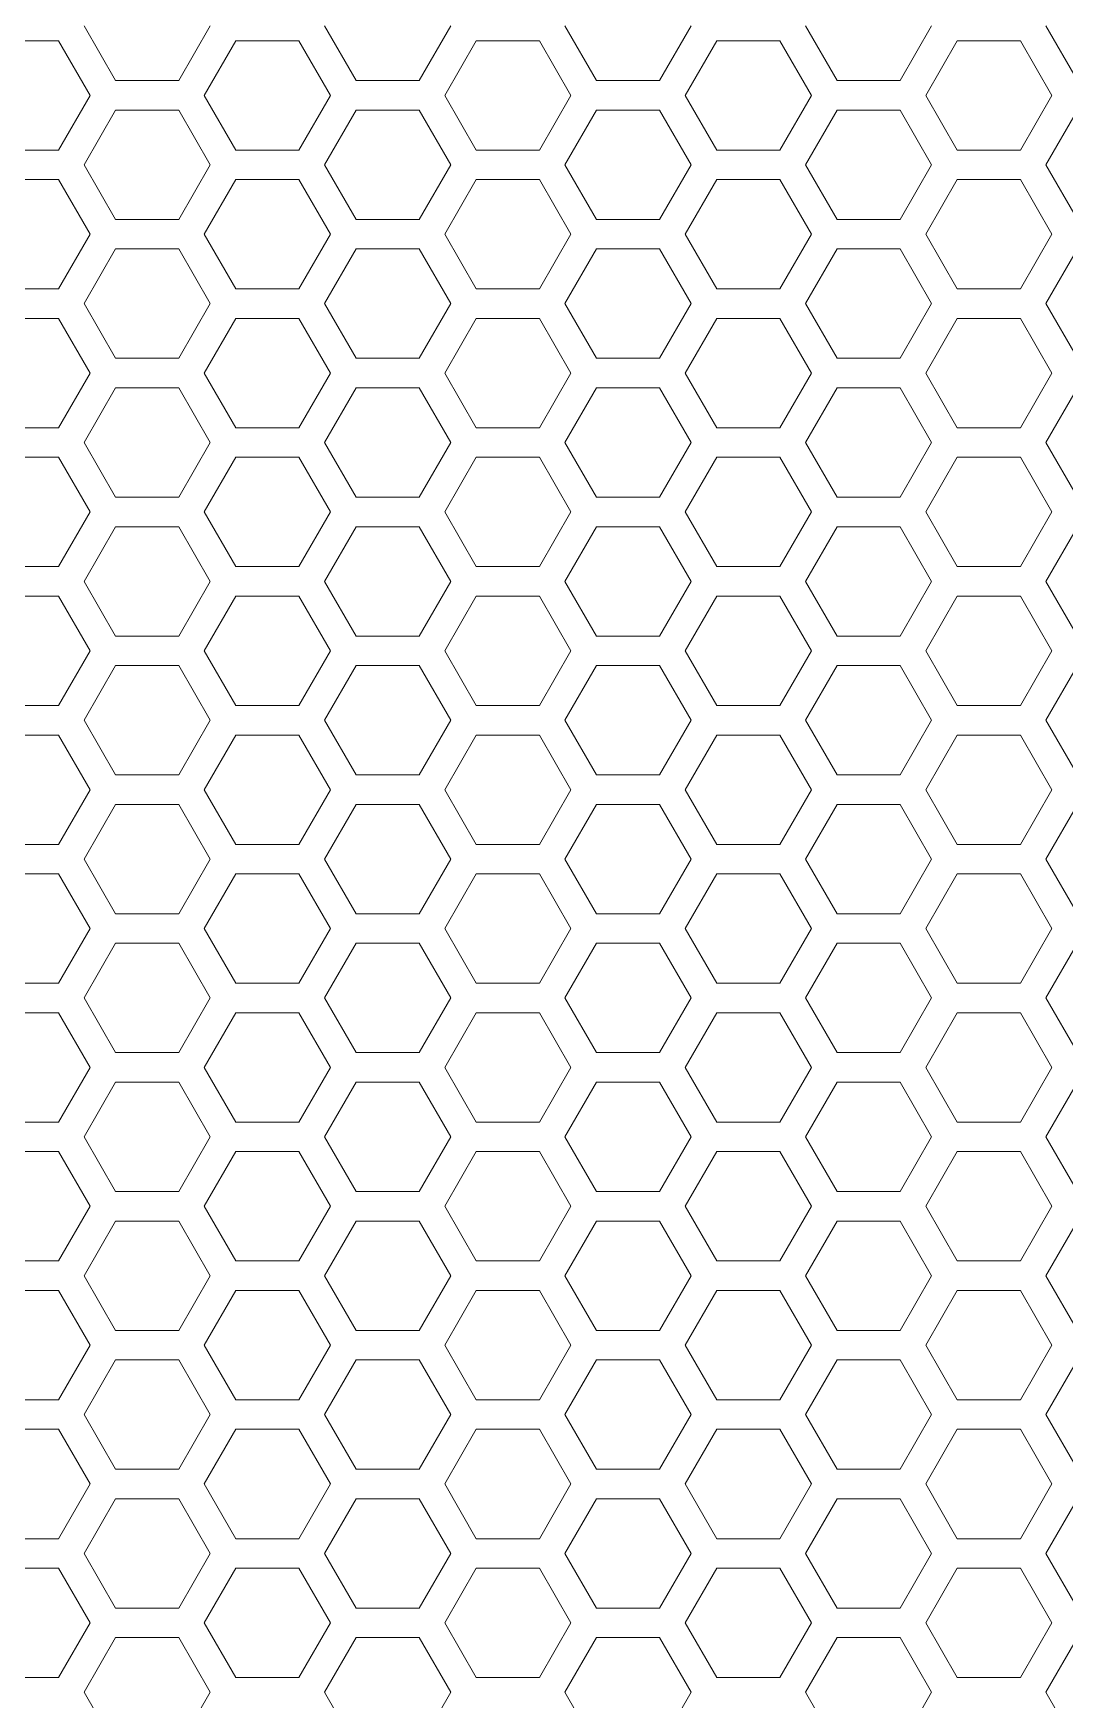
# Model space of a CAD drawing. Header units: millimetres. Extents: x 0 to 140, y -17 to 195.
# Drawn here: x 47.12 to 51.57, y 144.45 to 151.64 of the extents above; entities that cross this region are included whole.
import ezdxf

# ---------------------------------------------------------------- set-up
doc = ezdxf.new("R2010")
doc.units = ezdxf.units.MM
doc.layers.add('4203-42785_1_0', color=7, linetype='Continuous')

# ---------------------------------------------------------------- blocks, each defined once
blk = doc.blocks.new('a')
at = {"layer": '4203-42785_1_0', "color": 0, "linetype": 'ByBlock', "lineweight": 9}
for p, q in [((1510.4792, 462.9733), (1510.5859, 462.7884)), ((1510.7994, 462.7884), (1510.9061, 462.9733)), ((1511.2925, 462.9733), (1511.3992, 462.7884)), ((1511.6126, 462.7884), (1511.7193, 462.9733)), ((1512.1057, 462.9733), (1512.2124, 462.7884)), ((1512.4259, 462.7884), (1512.5326, 462.9733)), ((1512.919, 462.9733), (1513.0257, 462.7884)), ((1513.2391, 462.7884), (1513.3458, 462.9733)), ((1513.7322, 462.9733), (1513.8389, 462.7884)), ((1510.3927, 462.9234), (1510.1793, 462.9234)), ((1510.4994, 462.7385), (1510.3927, 462.9234)), ((1510.9926, 462.9234), (1510.8858, 462.7385)), ((1511.206, 462.9234), (1510.9926, 462.9234)), ((1511.3127, 462.7385), (1511.206, 462.9234)), ((1511.8058, 462.9234), (1511.6991, 462.7385)), ((1512.0192, 462.9234), (1511.8058, 462.9234)), ((1512.1259, 462.7385), (1512.0192, 462.9234)), ((1512.6191, 462.9234), (1512.5124, 462.7385)), ((1512.8325, 462.9234), (1512.6191, 462.9234)), ((1512.9393, 462.7385), (1512.8325, 462.9234)), ((1513.4323, 462.9234), (1513.3256, 462.7385)), ((1513.6457, 462.9234), (1513.4323, 462.9234)), ((1513.7524, 462.7385), (1513.6457, 462.9234)), ((1510.5859, 462.7884), (1510.7994, 462.7884)), ((1511.3992, 462.7884), (1511.6126, 462.7884)), ((1512.2124, 462.7884), (1512.4259, 462.7884)), ((1513.0257, 462.7884), (1513.2391, 462.7884)), ((1510.3927, 462.5537), (1510.4994, 462.7385)), ((1510.8858, 462.7385), (1510.9926, 462.5537)), ((1511.206, 462.5537), (1511.3127, 462.7385)), ((1511.6991, 462.7385), (1511.8058, 462.5537)), ((1512.0192, 462.5537), (1512.1259, 462.7385)), ((1512.5124, 462.7385), (1512.6191, 462.5537)), ((1512.8325, 462.5537), (1512.9393, 462.7385)), ((1513.3256, 462.7385), (1513.4323, 462.5537)), ((1513.6457, 462.5537), (1513.7524, 462.7385)), ((1510.5859, 462.6886), (1510.4792, 462.5038)), ((1510.7994, 462.6886), (1510.5859, 462.6886)), ((1510.9061, 462.5038), (1510.7994, 462.6886)), ((1511.3992, 462.6886), (1511.2925, 462.5038)), ((1511.6126, 462.6886), (1511.3992, 462.6886)), ((1511.7193, 462.5038), (1511.6126, 462.6886)), ((1512.2124, 462.6886), (1512.1057, 462.5038)), ((1512.4259, 462.6886), (1512.2124, 462.6886)), ((1512.5326, 462.5038), (1512.4259, 462.6886)), ((1513.0257, 462.6886), (1512.919, 462.5038)), ((1513.2391, 462.6886), (1513.0257, 462.6886)), ((1513.3458, 462.5038), (1513.2391, 462.6886)), ((1513.8389, 462.6886), (1513.7322, 462.5038)), ((1510.1793, 462.5537), (1510.3927, 462.5537)), ((1510.9926, 462.5537), (1511.206, 462.5537)), ((1511.8058, 462.5537), (1512.0192, 462.5537)), ((1512.6191, 462.5537), (1512.8325, 462.5537)), ((1513.4323, 462.5537), (1513.6457, 462.5537)), ((1510.4792, 462.5038), (1510.5859, 462.3189)), ((1510.7994, 462.3189), (1510.9061, 462.5038)), ((1511.2925, 462.5038), (1511.3992, 462.3189)), ((1511.6126, 462.3189), (1511.7193, 462.5038)), ((1512.1057, 462.5038), (1512.2124, 462.3189)), ((1512.4259, 462.3189), (1512.5326, 462.5038)), ((1512.919, 462.5038), (1513.0257, 462.3189)), ((1513.2391, 462.3189), (1513.3458, 462.5038)), ((1513.7322, 462.5038), (1513.8389, 462.3189)), ((1510.3927, 462.4539), (1510.1793, 462.4539)), ((1510.4994, 462.269), (1510.3927, 462.4539)), ((1510.9926, 462.4539), (1510.8858, 462.269)), ((1511.206, 462.4539), (1510.9926, 462.4539)), ((1511.3127, 462.269), (1511.206, 462.4539)), ((1511.8058, 462.4539), (1511.6991, 462.269)), ((1512.0192, 462.4539), (1511.8058, 462.4539)), ((1512.1259, 462.269), (1512.0192, 462.4539)), ((1512.6191, 462.4539), (1512.5124, 462.269)), ((1512.8325, 462.4539), (1512.6191, 462.4539)), ((1512.9393, 462.269), (1512.8325, 462.4539)), ((1513.4323, 462.4539), (1513.3256, 462.269)), ((1513.6457, 462.4539), (1513.4323, 462.4539)), ((1513.7524, 462.269), (1513.6457, 462.4539)), ((1510.5859, 462.3189), (1510.7994, 462.3189)), ((1511.3992, 462.3189), (1511.6126, 462.3189)), ((1512.2124, 462.3189), (1512.4259, 462.3189)), ((1513.0257, 462.3189), (1513.2391, 462.3189)), ((1510.3927, 462.0841), (1510.4994, 462.269)), ((1510.8858, 462.269), (1510.9926, 462.0841)), ((1511.206, 462.0841), (1511.3127, 462.269)), ((1511.6991, 462.269), (1511.8058, 462.0841)), ((1512.0192, 462.0841), (1512.1259, 462.269)), ((1512.5124, 462.269), (1512.6191, 462.0841)), ((1512.8325, 462.0841), (1512.9393, 462.269)), ((1513.3256, 462.269), (1513.4323, 462.0841)), ((1513.6457, 462.0841), (1513.7524, 462.269)), ((1510.5859, 462.2191), (1510.4792, 462.0342)), ((1510.7994, 462.2191), (1510.5859, 462.2191)), ((1510.9061, 462.0342), (1510.7994, 462.2191)), ((1511.3992, 462.2191), (1511.2925, 462.0342)), ((1511.6126, 462.2191), (1511.3992, 462.2191)), ((1511.7193, 462.0342), (1511.6126, 462.2191)), ((1512.2124, 462.2191), (1512.1057, 462.0342)), ((1512.4259, 462.2191), (1512.2124, 462.2191)), ((1512.5326, 462.0342), (1512.4259, 462.2191)), ((1513.0257, 462.2191), (1512.919, 462.0342)), ((1513.2391, 462.2191), (1513.0257, 462.2191)), ((1513.3458, 462.0342), (1513.2391, 462.2191)), ((1513.8389, 462.2191), (1513.7322, 462.0342)), ((1510.1793, 462.0841), (1510.3927, 462.0841)), ((1510.4792, 462.0342), (1510.5859, 461.8494)), ((1510.7994, 461.8494), (1510.9061, 462.0342)), ((1510.9926, 462.0841), (1511.206, 462.0841)), ((1511.2925, 462.0342), (1511.3992, 461.8494)), ((1511.6126, 461.8494), (1511.7193, 462.0342)), ((1511.8058, 462.0841), (1512.0192, 462.0841)), ((1512.1057, 462.0342), (1512.2124, 461.8494)), ((1512.4259, 461.8494), (1512.5326, 462.0342)), ((1512.6191, 462.0841), (1512.8325, 462.0841)), ((1512.919, 462.0342), (1513.0257, 461.8494)), ((1513.2391, 461.8494), (1513.3458, 462.0342)), ((1513.4323, 462.0841), (1513.6457, 462.0841)), ((1513.7322, 462.0342), (1513.8389, 461.8494)), ((1510.3927, 461.9843), (1510.1793, 461.9843)), ((1510.4994, 461.7994), (1510.3927, 461.9843)), ((1510.9926, 461.9843), (1510.8858, 461.7994)), ((1511.206, 461.9843), (1510.9926, 461.9843)), ((1511.3127, 461.7994), (1511.206, 461.9843)), ((1511.8058, 461.9843), (1511.6991, 461.7994)), ((1512.0192, 461.9843), (1511.8058, 461.9843)), ((1512.1259, 461.7994), (1512.0192, 461.9843)), ((1512.6191, 461.9843), (1512.5124, 461.7994)), ((1512.8325, 461.9843), (1512.6191, 461.9843)), ((1512.9393, 461.7994), (1512.8325, 461.9843)), ((1513.4323, 461.9843), (1513.3256, 461.7994)), ((1513.6457, 461.9843), (1513.4323, 461.9843)), ((1513.7524, 461.7994), (1513.6457, 461.9843)), ((1510.5859, 461.8494), (1510.7994, 461.8494)), ((1511.3992, 461.8494), (1511.6126, 461.8494)), ((1512.2124, 461.8494), (1512.4259, 461.8494)), ((1513.0257, 461.8494), (1513.2391, 461.8494)), ((1510.3927, 461.6146), (1510.4994, 461.7994)), ((1510.8858, 461.7994), (1510.9926, 461.6146)), ((1511.206, 461.6146), (1511.3127, 461.7994)), ((1511.6991, 461.7994), (1511.8058, 461.6146)), ((1512.0192, 461.6146), (1512.1259, 461.7994)), ((1512.5124, 461.7994), (1512.6191, 461.6146)), ((1512.8325, 461.6146), (1512.9393, 461.7994)), ((1513.3256, 461.7994), (1513.4323, 461.6146)), ((1513.6457, 461.6146), (1513.7524, 461.7994)), ((1510.5859, 461.7495), (1510.4792, 461.5647)), ((1510.7994, 461.7495), (1510.5859, 461.7495)), ((1510.9061, 461.5647), (1510.7994, 461.7495)), ((1511.3992, 461.7495), (1511.2925, 461.5647)), ((1511.6126, 461.7495), (1511.3992, 461.7495)), ((1511.7193, 461.5647), (1511.6126, 461.7495)), ((1512.2124, 461.7495), (1512.1057, 461.5647)), ((1512.4259, 461.7495), (1512.2124, 461.7495)), ((1512.5326, 461.5647), (1512.4259, 461.7495)), ((1513.0257, 461.7495), (1512.919, 461.5647)), ((1513.2391, 461.7495), (1513.0257, 461.7495)), ((1513.3458, 461.5647), (1513.2391, 461.7495)), ((1513.8389, 461.7495), (1513.7322, 461.5647)), ((1510.1793, 461.6146), (1510.3927, 461.6146)), ((1510.9926, 461.6146), (1511.206, 461.6146)), ((1511.8058, 461.6146), (1512.0192, 461.6146)), ((1512.6191, 461.6146), (1512.8325, 461.6146)), ((1513.4323, 461.6146), (1513.6457, 461.6146)), ((1510.4792, 461.5647), (1510.5859, 461.3798)), ((1510.7994, 461.3798), (1510.9061, 461.5647)), ((1511.2925, 461.5647), (1511.3992, 461.3798)), ((1511.6126, 461.3798), (1511.7193, 461.5647)), ((1512.1057, 461.5647), (1512.2124, 461.3798)), ((1512.4259, 461.3798), (1512.5326, 461.5647)), ((1512.919, 461.5647), (1513.0257, 461.3798)), ((1513.2391, 461.3798), (1513.3458, 461.5647)), ((1513.7322, 461.5647), (1513.8389, 461.3798)), ((1510.3927, 461.5148), (1510.1793, 461.5148)), ((1510.4994, 461.3299), (1510.3927, 461.5148)), ((1510.9926, 461.5148), (1510.8858, 461.3299)), ((1511.206, 461.5148), (1510.9926, 461.5148)), ((1511.3127, 461.3299), (1511.206, 461.5148)), ((1511.8058, 461.5148), (1511.6991, 461.3299)), ((1512.0192, 461.5148), (1511.8058, 461.5148)), ((1512.1259, 461.3299), (1512.0192, 461.5148)), ((1512.6191, 461.5148), (1512.5124, 461.3299)), ((1512.8325, 461.5148), (1512.6191, 461.5148)), ((1512.9393, 461.3299), (1512.8325, 461.5148)), ((1513.4323, 461.5148), (1513.3256, 461.3299)), ((1513.6457, 461.5148), (1513.4323, 461.5148)), ((1513.7524, 461.3299), (1513.6457, 461.5148)), ((1510.5859, 461.3798), (1510.7994, 461.3798)), ((1511.3992, 461.3798), (1511.6126, 461.3798)), ((1512.2124, 461.3798), (1512.4259, 461.3798)), ((1513.0257, 461.3798), (1513.2391, 461.3798)), ((1510.3927, 461.145), (1510.4994, 461.3299)), ((1510.8858, 461.3299), (1510.9926, 461.145)), ((1511.206, 461.145), (1511.3127, 461.3299)), ((1511.6991, 461.3299), (1511.8058, 461.145)), ((1512.0192, 461.145), (1512.1259, 461.3299)), ((1512.5124, 461.3299), (1512.6191, 461.145)), ((1512.8325, 461.145), (1512.9393, 461.3299)), ((1513.3256, 461.3299), (1513.4323, 461.145)), ((1513.6457, 461.145), (1513.7524, 461.3299)), ((1510.5859, 461.28), (1510.4792, 461.0951)), ((1510.7994, 461.28), (1510.5859, 461.28)), ((1510.9061, 461.0951), (1510.7994, 461.28)), ((1511.3992, 461.28), (1511.2925, 461.0951)), ((1511.6126, 461.28), (1511.3992, 461.28)), ((1511.7193, 461.0951), (1511.6126, 461.28)), ((1512.2124, 461.28), (1512.1057, 461.0951)), ((1512.4259, 461.28), (1512.2124, 461.28)), ((1512.5326, 461.0951), (1512.4259, 461.28)), ((1513.0257, 461.28), (1512.919, 461.0951)), ((1513.2391, 461.28), (1513.0257, 461.28)), ((1513.3458, 461.0951), (1513.2391, 461.28)), ((1513.8389, 461.28), (1513.7322, 461.0951)), ((1510.1793, 461.145), (1510.3927, 461.145)), ((1510.9926, 461.145), (1511.206, 461.145)), ((1511.8058, 461.145), (1512.0192, 461.145)), ((1512.6191, 461.145), (1512.8325, 461.145)), ((1513.4323, 461.145), (1513.6457, 461.145)), ((1510.4792, 461.0951), (1510.5859, 460.9103)), ((1510.7994, 460.9103), (1510.9061, 461.0951)), ((1511.2925, 461.0951), (1511.3992, 460.9103)), ((1511.6126, 460.9103), (1511.7193, 461.0951)), ((1512.1057, 461.0951), (1512.2124, 460.9103)), ((1512.4259, 460.9103), (1512.5326, 461.0951)), ((1512.919, 461.0951), (1513.0257, 460.9103)), ((1513.2391, 460.9103), (1513.3458, 461.0951)), ((1513.7322, 461.0951), (1513.8389, 460.9103)), ((1510.3927, 461.0452), (1510.1793, 461.0452)), ((1510.4994, 460.8604), (1510.3927, 461.0452)), ((1510.9926, 461.0452), (1510.8858, 460.8604)), ((1511.206, 461.0452), (1510.9926, 461.0452)), ((1511.3127, 460.8604), (1511.206, 461.0452)), ((1511.8058, 461.0452), (1511.6991, 460.8604)), ((1512.0192, 461.0452), (1511.8058, 461.0452)), ((1512.1259, 460.8604), (1512.0192, 461.0452)), ((1512.6191, 461.0452), (1512.5124, 460.8604)), ((1512.8325, 461.0452), (1512.6191, 461.0452)), ((1512.9393, 460.8604), (1512.8325, 461.0452)), ((1513.4323, 461.0452), (1513.3256, 460.8604)), ((1513.6457, 461.0452), (1513.4323, 461.0452)), ((1513.7524, 460.8604), (1513.6457, 461.0452)), ((1510.5859, 460.9103), (1510.7994, 460.9103)), ((1511.3992, 460.9103), (1511.6126, 460.9103)), ((1512.2124, 460.9103), (1512.4259, 460.9103)), ((1513.0257, 460.9103), (1513.2391, 460.9103)), ((1510.3927, 460.6755), (1510.4994, 460.8604)), ((1510.8858, 460.8604), (1510.9926, 460.6755)), ((1511.206, 460.6755), (1511.3127, 460.8604)), ((1511.6991, 460.8604), (1511.8058, 460.6755)), ((1512.0192, 460.6755), (1512.1259, 460.8604)), ((1512.5124, 460.8604), (1512.6191, 460.6755)), ((1512.8325, 460.6755), (1512.9393, 460.8604)), ((1513.3256, 460.8604), (1513.4323, 460.6755)), ((1513.6457, 460.6755), (1513.7524, 460.8604)), ((1510.5859, 460.8105), (1510.4792, 460.6256)), ((1510.7994, 460.8105), (1510.5859, 460.8105)), ((1510.9061, 460.6256), (1510.7994, 460.8105)), ((1511.3992, 460.8105), (1511.2925, 460.6256)), ((1511.6126, 460.8105), (1511.3992, 460.8105)), ((1511.7193, 460.6256), (1511.6126, 460.8105)), ((1512.2124, 460.8105), (1512.1057, 460.6256)), ((1512.4259, 460.8105), (1512.2124, 460.8105)), ((1512.5326, 460.6256), (1512.4259, 460.8105)), ((1513.0257, 460.8105), (1512.919, 460.6256)), ((1513.2391, 460.8105), (1513.0257, 460.8105)), ((1513.3458, 460.6256), (1513.2391, 460.8105)), ((1513.8389, 460.8105), (1513.7322, 460.6256)), ((1510.1793, 460.6755), (1510.3927, 460.6755)), ((1510.4792, 460.6256), (1510.5859, 460.4407)), ((1510.7994, 460.4407), (1510.9061, 460.6256)), ((1510.9926, 460.6755), (1511.206, 460.6755)), ((1511.2925, 460.6256), (1511.3992, 460.4407)), ((1511.6126, 460.4407), (1511.7193, 460.6256)), ((1511.8058, 460.6755), (1512.0192, 460.6755)), ((1512.1057, 460.6256), (1512.2124, 460.4407)), ((1512.4259, 460.4407), (1512.5326, 460.6256)), ((1512.6191, 460.6755), (1512.8325, 460.6755)), ((1512.919, 460.6256), (1513.0257, 460.4407)), ((1513.2391, 460.4407), (1513.3458, 460.6256)), ((1513.4323, 460.6755), (1513.6457, 460.6755)), ((1513.7322, 460.6256), (1513.8389, 460.4407)), ((1510.3927, 460.5757), (1510.1793, 460.5757)), ((1510.4994, 460.3908), (1510.3927, 460.5757)), ((1510.9926, 460.5757), (1510.8858, 460.3908)), ((1511.206, 460.5757), (1510.9926, 460.5757)), ((1511.3127, 460.3908), (1511.206, 460.5757)), ((1511.8058, 460.5757), (1511.6991, 460.3908)), ((1512.0192, 460.5757), (1511.8058, 460.5757)), ((1512.1259, 460.3908), (1512.0192, 460.5757)), ((1512.6191, 460.5757), (1512.5124, 460.3908)), ((1512.8325, 460.5757), (1512.6191, 460.5757)), ((1512.9393, 460.3908), (1512.8325, 460.5757)), ((1513.4323, 460.5757), (1513.3256, 460.3908)), ((1513.6457, 460.5757), (1513.4323, 460.5757)), ((1513.7524, 460.3908), (1513.6457, 460.5757)), ((1510.5859, 460.4407), (1510.7994, 460.4407)), ((1511.3992, 460.4407), (1511.6126, 460.4407)), ((1512.2124, 460.4407), (1512.4259, 460.4407)), ((1513.0257, 460.4407), (1513.2391, 460.4407)), ((1510.3927, 460.206), (1510.4994, 460.3908)), ((1510.8858, 460.3908), (1510.9926, 460.206)), ((1511.206, 460.206), (1511.3127, 460.3908)), ((1511.6991, 460.3908), (1511.8058, 460.206)), ((1512.0192, 460.206), (1512.1259, 460.3908)), ((1512.5124, 460.3908), (1512.6191, 460.206)), ((1512.8325, 460.206), (1512.9393, 460.3908)), ((1513.3256, 460.3908), (1513.4323, 460.206)), ((1513.6457, 460.206), (1513.7524, 460.3908)), ((1510.5859, 460.3409), (1510.4792, 460.156)), ((1510.7994, 460.3409), (1510.5859, 460.3409)), ((1510.9061, 460.156), (1510.7994, 460.3409)), ((1511.3992, 460.3409), (1511.2925, 460.156)), ((1511.6126, 460.3409), (1511.3992, 460.3409)), ((1511.7193, 460.156), (1511.6126, 460.3409)), ((1512.2124, 460.3409), (1512.1057, 460.156)), ((1512.4259, 460.3409), (1512.2124, 460.3409)), ((1512.5326, 460.156), (1512.4259, 460.3409)), ((1513.0257, 460.3409), (1512.919, 460.156)), ((1513.2391, 460.3409), (1513.0257, 460.3409)), ((1513.3458, 460.156), (1513.2391, 460.3409)), ((1513.8389, 460.3409), (1513.7322, 460.156)), ((1510.1793, 460.206), (1510.3927, 460.206)), ((1510.9926, 460.206), (1511.206, 460.206)), ((1511.8058, 460.206), (1512.0192, 460.206)), ((1512.6191, 460.206), (1512.8325, 460.206)), ((1513.4323, 460.206), (1513.6457, 460.206)), ((1510.4792, 460.156), (1510.5859, 459.9712)), ((1510.7994, 459.9712), (1510.9061, 460.156)), ((1511.2925, 460.156), (1511.3992, 459.9712)), ((1511.6126, 459.9712), (1511.7193, 460.156)), ((1512.1057, 460.156), (1512.2124, 459.9712)), ((1512.4259, 459.9712), (1512.5326, 460.156)), ((1512.919, 460.156), (1513.0257, 459.9712)), ((1513.2391, 459.9712), (1513.3458, 460.156)), ((1513.7322, 460.156), (1513.8389, 459.9712)), ((1510.3927, 460.1061), (1510.1793, 460.1061)), ((1510.4994, 459.9213), (1510.3927, 460.1061)), ((1510.9926, 460.1061), (1510.8858, 459.9213)), ((1511.206, 460.1061), (1510.9926, 460.1061)), ((1511.3127, 459.9213), (1511.206, 460.1061)), ((1511.8058, 460.1061), (1511.6991, 459.9213)), ((1512.0192, 460.1061), (1511.8058, 460.1061)), ((1512.1259, 459.9213), (1512.0192, 460.1061)), ((1512.6191, 460.1061), (1512.5124, 459.9213)), ((1512.8325, 460.1061), (1512.6191, 460.1061)), ((1512.9393, 459.9213), (1512.8325, 460.1061)), ((1513.4323, 460.1061), (1513.3256, 459.9213)), ((1513.6457, 460.1061), (1513.4323, 460.1061)), ((1513.7524, 459.9213), (1513.6457, 460.1061)), ((1510.5859, 459.9712), (1510.7994, 459.9712)), ((1511.3992, 459.9712), (1511.6126, 459.9712)), ((1512.2124, 459.9712), (1512.4259, 459.9712)), ((1513.0257, 459.9712), (1513.2391, 459.9712)), ((1510.3927, 459.7364), (1510.4994, 459.9213)), ((1510.8858, 459.9213), (1510.9926, 459.7364)), ((1511.206, 459.7364), (1511.3127, 459.9213)), ((1511.6991, 459.9213), (1511.8058, 459.7364)), ((1512.0192, 459.7364), (1512.1259, 459.9213)), ((1512.5124, 459.9213), (1512.6191, 459.7364)), ((1512.8325, 459.7364), (1512.9393, 459.9213)), ((1513.3256, 459.9213), (1513.4323, 459.7364)), ((1513.6457, 459.7364), (1513.7524, 459.9213)), ((1510.5859, 459.8714), (1510.4792, 459.6865)), ((1510.7994, 459.8714), (1510.5859, 459.8714)), ((1510.9061, 459.6865), (1510.7994, 459.8714)), ((1511.3992, 459.8714), (1511.2925, 459.6865)), ((1511.6126, 459.8714), (1511.3992, 459.8714)), ((1511.7193, 459.6865), (1511.6126, 459.8714)), ((1512.2124, 459.8714), (1512.1057, 459.6865)), ((1512.4259, 459.8714), (1512.2124, 459.8714)), ((1512.5326, 459.6865), (1512.4259, 459.8714)), ((1513.0257, 459.8714), (1512.919, 459.6865)), ((1513.2391, 459.8714), (1513.0257, 459.8714)), ((1513.3458, 459.6865), (1513.2391, 459.8714)), ((1513.8389, 459.8714), (1513.7322, 459.6865)), ((1510.1793, 459.7364), (1510.3927, 459.7364)), ((1510.9926, 459.7364), (1511.206, 459.7364)), ((1511.8058, 459.7364), (1512.0192, 459.7364)), ((1512.6191, 459.7364), (1512.8325, 459.7364)), ((1513.4323, 459.7364), (1513.6457, 459.7364)), ((1510.4792, 459.6865), (1510.5859, 459.5016)), ((1510.7994, 459.5016), (1510.9061, 459.6865)), ((1511.2925, 459.6865), (1511.3992, 459.5016)), ((1511.6126, 459.5016), (1511.7193, 459.6865)), ((1512.1057, 459.6865), (1512.2124, 459.5016)), ((1512.4259, 459.5016), (1512.5326, 459.6865)), ((1512.919, 459.6865), (1513.0257, 459.5016)), ((1513.2391, 459.5016), (1513.3458, 459.6865)), ((1513.7322, 459.6865), (1513.8389, 459.5016)), ((1510.3927, 459.6366), (1510.1793, 459.6366)), ((1510.4994, 459.4517), (1510.3927, 459.6366)), ((1510.9926, 459.6366), (1510.8858, 459.4517)), ((1511.206, 459.6366), (1510.9926, 459.6366)), ((1511.3127, 459.4517), (1511.206, 459.6366)), ((1511.8058, 459.6366), (1511.6991, 459.4517)), ((1512.0192, 459.6366), (1511.8058, 459.6366)), ((1512.1259, 459.4517), (1512.0192, 459.6366)), ((1512.6191, 459.6366), (1512.5124, 459.4517)), ((1512.8325, 459.6366), (1512.6191, 459.6366)), ((1512.9393, 459.4517), (1512.8325, 459.6366)), ((1513.4323, 459.6366), (1513.3256, 459.4517)), ((1513.6457, 459.6366), (1513.4323, 459.6366)), ((1513.7524, 459.4517), (1513.6457, 459.6366)), ((1510.5859, 459.5016), (1510.7994, 459.5016)), ((1511.3992, 459.5016), (1511.6126, 459.5016)), ((1512.2124, 459.5016), (1512.4259, 459.5016)), ((1513.0257, 459.5016), (1513.2391, 459.5016)), ((1510.3927, 459.2669), (1510.4994, 459.4517)), ((1510.8858, 459.4517), (1510.9926, 459.2669)), ((1511.206, 459.2669), (1511.3127, 459.4517)), ((1511.6991, 459.4517), (1511.8058, 459.2669)), ((1512.0192, 459.2669), (1512.1259, 459.4517)), ((1512.5124, 459.4517), (1512.6191, 459.2669)), ((1512.8325, 459.2669), (1512.9393, 459.4517)), ((1513.3256, 459.4517), (1513.4323, 459.2669)), ((1513.6457, 459.2669), (1513.7524, 459.4517)), ((1510.5859, 459.4018), (1510.4792, 459.217)), ((1510.7994, 459.4018), (1510.5859, 459.4018)), ((1510.9061, 459.217), (1510.7994, 459.4018)), ((1511.3992, 459.4018), (1511.2925, 459.217)), ((1511.6126, 459.4018), (1511.3992, 459.4018)), ((1511.7193, 459.217), (1511.6126, 459.4018)), ((1512.2124, 459.4018), (1512.1057, 459.217)), ((1512.4259, 459.4018), (1512.2124, 459.4018)), ((1512.5326, 459.217), (1512.4259, 459.4018)), ((1513.0257, 459.4018), (1512.919, 459.217)), ((1513.2391, 459.4018), (1513.0257, 459.4018)), ((1513.3458, 459.217), (1513.2391, 459.4018)), ((1513.8389, 459.4018), (1513.7322, 459.217)), ((1510.1793, 459.2669), (1510.3927, 459.2669)), ((1510.4792, 459.217), (1510.5859, 459.0321)), ((1510.7994, 459.0321), (1510.9061, 459.217)), ((1510.9926, 459.2669), (1511.206, 459.2669)), ((1511.2925, 459.217), (1511.3992, 459.0321)), ((1511.6126, 459.0321), (1511.7193, 459.217)), ((1511.8058, 459.2669), (1512.0192, 459.2669)), ((1512.1057, 459.217), (1512.2124, 459.0321)), ((1512.4259, 459.0321), (1512.5326, 459.217)), ((1512.6191, 459.2669), (1512.8325, 459.2669)), ((1512.919, 459.217), (1513.0257, 459.0321)), ((1513.2391, 459.0321), (1513.3458, 459.217)), ((1513.4323, 459.2669), (1513.6457, 459.2669)), ((1513.7322, 459.217), (1513.8389, 459.0321)), ((1510.3927, 459.167), (1510.1793, 459.167)), ((1510.4994, 458.9822), (1510.3927, 459.167)), ((1510.9926, 459.167), (1510.8858, 458.9822)), ((1511.206, 459.167), (1510.9926, 459.167)), ((1511.3127, 458.9822), (1511.206, 459.167)), ((1511.8058, 459.167), (1511.6991, 458.9822)), ((1512.0192, 459.167), (1511.8058, 459.167)), ((1512.1259, 458.9822), (1512.0192, 459.167)), ((1512.6191, 459.167), (1512.5124, 458.9822)), ((1512.8325, 459.167), (1512.6191, 459.167)), ((1512.9393, 458.9822), (1512.8325, 459.167)), ((1513.4323, 459.167), (1513.3256, 458.9822)), ((1513.6457, 459.167), (1513.4323, 459.167)), ((1513.7524, 458.9822), (1513.6457, 459.167)), ((1510.5859, 459.0321), (1510.7994, 459.0321)), ((1511.3992, 459.0321), (1511.6126, 459.0321)), ((1512.2124, 459.0321), (1512.4259, 459.0321)), ((1513.0257, 459.0321), (1513.2391, 459.0321)), ((1510.3927, 458.7973), (1510.4994, 458.9822)), ((1510.8858, 458.9822), (1510.9926, 458.7973)), ((1511.206, 458.7973), (1511.3127, 458.9822)), ((1511.6991, 458.9822), (1511.8058, 458.7973)), ((1512.0192, 458.7973), (1512.1259, 458.9822)), ((1512.5124, 458.9822), (1512.6191, 458.7973)), ((1512.8325, 458.7973), (1512.9393, 458.9822)), ((1513.3256, 458.9822), (1513.4323, 458.7973)), ((1513.6457, 458.7973), (1513.7524, 458.9822)), ((1510.5859, 458.9323), (1510.4792, 458.7474)), ((1510.7994, 458.9323), (1510.5859, 458.9323)), ((1510.9061, 458.7474), (1510.7994, 458.9323)), ((1511.3992, 458.9323), (1511.2925, 458.7474)), ((1511.6126, 458.9323), (1511.3992, 458.9323)), ((1511.7193, 458.7474), (1511.6126, 458.9323)), ((1512.2124, 458.9323), (1512.1057, 458.7474)), ((1512.4259, 458.9323), (1512.2124, 458.9323)), ((1512.5326, 458.7474), (1512.4259, 458.9323)), ((1513.0257, 458.9323), (1512.919, 458.7474)), ((1513.2391, 458.9323), (1513.0257, 458.9323)), ((1513.3458, 458.7474), (1513.2391, 458.9323)), ((1513.8389, 458.9323), (1513.7322, 458.7474)), ((1510.1793, 458.7973), (1510.3927, 458.7973)), ((1510.9926, 458.7973), (1511.206, 458.7973)), ((1511.8058, 458.7973), (1512.0192, 458.7973)), ((1512.6191, 458.7973), (1512.8325, 458.7973)), ((1513.4323, 458.7973), (1513.6457, 458.7973)), ((1510.4792, 458.7474), (1510.5859, 458.5625)), ((1510.7994, 458.5625), (1510.9061, 458.7474)), ((1511.2925, 458.7474), (1511.3992, 458.5625)), ((1511.6126, 458.5625), (1511.7193, 458.7474)), ((1512.1057, 458.7474), (1512.2124, 458.5625)), ((1512.4259, 458.5625), (1512.5326, 458.7474)), ((1512.919, 458.7474), (1513.0257, 458.5625)), ((1513.2391, 458.5625), (1513.3458, 458.7474)), ((1513.7322, 458.7474), (1513.8389, 458.5625)), ((1510.3927, 458.6975), (1510.1793, 458.6975)), ((1510.4994, 458.5126), (1510.3927, 458.6975)), ((1510.9926, 458.6975), (1510.8858, 458.5126)), ((1511.206, 458.6975), (1510.9926, 458.6975)), ((1511.3127, 458.5126), (1511.206, 458.6975)), ((1511.8058, 458.6975), (1511.6991, 458.5126)), ((1512.0192, 458.6975), (1511.8058, 458.6975)), ((1512.1259, 458.5126), (1512.0192, 458.6975)), ((1512.6191, 458.6975), (1512.5124, 458.5126)), ((1512.8325, 458.6975), (1512.6191, 458.6975)), ((1512.9393, 458.5126), (1512.8325, 458.6975)), ((1513.4323, 458.6975), (1513.3256, 458.5126)), ((1513.6457, 458.6975), (1513.4323, 458.6975)), ((1513.7524, 458.5126), (1513.6457, 458.6975)), ((1510.5859, 458.5625), (1510.7994, 458.5625)), ((1511.3992, 458.5625), (1511.6126, 458.5625)), ((1512.2124, 458.5625), (1512.4259, 458.5625)), ((1513.0257, 458.5625), (1513.2391, 458.5625)), ((1510.3927, 458.3278), (1510.4994, 458.5126)), ((1510.8858, 458.5126), (1510.9926, 458.3278)), ((1511.206, 458.3278), (1511.3127, 458.5126)), ((1511.6991, 458.5126), (1511.8058, 458.3278)), ((1512.0192, 458.3278), (1512.1259, 458.5126)), ((1512.5124, 458.5126), (1512.6191, 458.3278)), ((1512.8325, 458.3278), (1512.9393, 458.5126)), ((1513.3256, 458.5126), (1513.4323, 458.3278)), ((1513.6457, 458.3278), (1513.7524, 458.5126)), ((1510.5859, 458.4627), (1510.4792, 458.2779)), ((1510.7994, 458.4627), (1510.5859, 458.4627)), ((1510.9061, 458.2779), (1510.7994, 458.4627)), ((1511.3992, 458.4627), (1511.2925, 458.2779)), ((1511.6126, 458.4627), (1511.3992, 458.4627)), ((1511.7193, 458.2779), (1511.6126, 458.4627)), ((1512.2124, 458.4627), (1512.1057, 458.2779)), ((1512.4259, 458.4627), (1512.2124, 458.4627)), ((1512.5326, 458.2779), (1512.4259, 458.4627)), ((1513.0257, 458.4627), (1512.919, 458.2779)), ((1513.2391, 458.4627), (1513.0257, 458.4627)), ((1513.3458, 458.2779), (1513.2391, 458.4627)), ((1513.8389, 458.4627), (1513.7322, 458.2779)), ((1510.1793, 458.3278), (1510.3927, 458.3278)), ((1510.9926, 458.3278), (1511.206, 458.3278)), ((1511.8058, 458.3278), (1512.0192, 458.3278)), ((1512.6191, 458.3278), (1512.8325, 458.3278)), ((1513.4323, 458.3278), (1513.6457, 458.3278)), ((1510.4792, 458.2779), (1510.5859, 458.093)), ((1510.7994, 458.093), (1510.9061, 458.2779)), ((1511.2925, 458.2779), (1511.3992, 458.093)), ((1511.6126, 458.093), (1511.7193, 458.2779)), ((1512.1057, 458.2779), (1512.2124, 458.093)), ((1512.4259, 458.093), (1512.5326, 458.2779)), ((1512.919, 458.2779), (1513.0257, 458.093)), ((1513.2391, 458.093), (1513.3458, 458.2779)), ((1513.7322, 458.2779), (1513.8389, 458.093)), ((1510.3927, 458.228), (1510.1793, 458.228)), ((1510.4994, 458.0431), (1510.3927, 458.228)), ((1510.9926, 458.228), (1510.8858, 458.0431)), ((1511.206, 458.228), (1510.9926, 458.228)), ((1511.3127, 458.0431), (1511.206, 458.228)), ((1511.8058, 458.228), (1511.6991, 458.0431)), ((1512.0192, 458.228), (1511.8058, 458.228)), ((1512.1259, 458.0431), (1512.0192, 458.228)), ((1512.6191, 458.228), (1512.5124, 458.0431)), ((1512.8325, 458.228), (1512.6191, 458.228)), ((1512.9393, 458.0431), (1512.8325, 458.228)), ((1513.4323, 458.228), (1513.3256, 458.0431)), ((1513.6457, 458.228), (1513.4323, 458.228)), ((1513.7524, 458.0431), (1513.6457, 458.228)), ((1510.5859, 458.093), (1510.7994, 458.093)), ((1511.3992, 458.093), (1511.6126, 458.093)), ((1512.2124, 458.093), (1512.4259, 458.093)), ((1513.0257, 458.093), (1513.2391, 458.093)), ((1510.3927, 457.8582), (1510.4994, 458.0431)), ((1510.8858, 458.0431), (1510.9926, 457.8582)), ((1511.206, 457.8582), (1511.3127, 458.0431)), ((1511.6991, 458.0431), (1511.8058, 457.8582)), ((1512.0192, 457.8582), (1512.1259, 458.0431)), ((1512.5124, 458.0431), (1512.6191, 457.8582)), ((1512.8325, 457.8582), (1512.9393, 458.0431)), ((1513.3256, 458.0431), (1513.4323, 457.8582)), ((1513.6457, 457.8582), (1513.7524, 458.0431)), ((1510.5859, 457.9932), (1510.4792, 457.8083)), ((1510.7994, 457.9932), (1510.5859, 457.9932)), ((1510.9061, 457.8083), (1510.7994, 457.9932)), ((1511.3992, 457.9932), (1511.2925, 457.8083)), ((1511.6126, 457.9932), (1511.3992, 457.9932)), ((1511.7193, 457.8083), (1511.6126, 457.9932)), ((1512.2124, 457.9932), (1512.1057, 457.8083)), ((1512.4259, 457.9932), (1512.2124, 457.9932)), ((1512.5326, 457.8083), (1512.4259, 457.9932)), ((1513.0257, 457.9932), (1512.919, 457.8083)), ((1513.2391, 457.9932), (1513.0257, 457.9932)), ((1513.3458, 457.8083), (1513.2391, 457.9932)), ((1513.8389, 457.9932), (1513.7322, 457.8083)), ((1510.1793, 457.8582), (1510.3927, 457.8582)), ((1510.4792, 457.8083), (1510.5859, 457.6235)), ((1510.7994, 457.6235), (1510.9061, 457.8083)), ((1510.9926, 457.8582), (1511.206, 457.8582)), ((1511.2925, 457.8083), (1511.3992, 457.6235)), ((1511.6126, 457.6235), (1511.7193, 457.8083)), ((1511.8058, 457.8582), (1512.0192, 457.8582)), ((1512.1057, 457.8083), (1512.2124, 457.6235)), ((1512.4259, 457.6235), (1512.5326, 457.8083)), ((1512.6191, 457.8582), (1512.8325, 457.8582)), ((1512.919, 457.8083), (1513.0257, 457.6235)), ((1513.2391, 457.6235), (1513.3458, 457.8083)), ((1513.4323, 457.8582), (1513.6457, 457.8582)), ((1513.7322, 457.8083), (1513.8389, 457.6235)), ((1510.3927, 457.7584), (1510.1793, 457.7584)), ((1510.4994, 457.5735), (1510.3927, 457.7584)), ((1510.9926, 457.7584), (1510.8858, 457.5735)), ((1511.206, 457.7584), (1510.9926, 457.7584)), ((1511.3127, 457.5735), (1511.206, 457.7584)), ((1511.8058, 457.7584), (1511.6991, 457.5735)), ((1512.0192, 457.7584), (1511.8058, 457.7584)), ((1512.1259, 457.5735), (1512.0192, 457.7584)), ((1512.6191, 457.7584), (1512.5124, 457.5735)), ((1512.8325, 457.7584), (1512.6191, 457.7584)), ((1512.9393, 457.5735), (1512.8325, 457.7584)), ((1513.4323, 457.7584), (1513.3256, 457.5735)), ((1513.6457, 457.7584), (1513.4323, 457.7584)), ((1513.7524, 457.5735), (1513.6457, 457.7584)), ((1510.5859, 457.6235), (1510.7994, 457.6235)), ((1511.3992, 457.6235), (1511.6126, 457.6235)), ((1512.2124, 457.6235), (1512.4259, 457.6235)), ((1513.0257, 457.6235), (1513.2391, 457.6235)), ((1510.3927, 457.3887), (1510.4994, 457.5735)), ((1510.8858, 457.5735), (1510.9926, 457.3887)), ((1511.206, 457.3887), (1511.3127, 457.5735)), ((1511.6991, 457.5735), (1511.8058, 457.3887)), ((1512.0192, 457.3887), (1512.1259, 457.5735)), ((1512.5124, 457.5735), (1512.6191, 457.3887)), ((1512.8325, 457.3887), (1512.9393, 457.5735)), ((1513.3256, 457.5735), (1513.4323, 457.3887)), ((1513.6457, 457.3887), (1513.7524, 457.5735)), ((1510.5859, 457.5236), (1510.4792, 457.3388)), ((1510.7994, 457.5236), (1510.5859, 457.5236)), ((1510.9061, 457.3388), (1510.7994, 457.5236)), ((1511.3992, 457.5236), (1511.2925, 457.3388)), ((1511.6126, 457.5236), (1511.3992, 457.5236)), ((1511.7193, 457.3388), (1511.6126, 457.5236)), ((1512.2124, 457.5236), (1512.1057, 457.3388)), ((1512.4259, 457.5236), (1512.2124, 457.5236)), ((1512.5326, 457.3388), (1512.4259, 457.5236)), ((1513.0257, 457.5236), (1512.919, 457.3388)), ((1513.2391, 457.5236), (1513.0257, 457.5236)), ((1513.3458, 457.3388), (1513.2391, 457.5236)), ((1513.8389, 457.5236), (1513.7322, 457.3388)), ((1510.1793, 457.3887), (1510.3927, 457.3887)), ((1510.9926, 457.3887), (1511.206, 457.3887)), ((1511.8058, 457.3887), (1512.0192, 457.3887)), ((1512.6191, 457.3887), (1512.8325, 457.3887)), ((1513.4323, 457.3887), (1513.6457, 457.3887)), ((1510.4792, 457.3388), (1510.5859, 457.1539)), ((1510.7994, 457.1539), (1510.9061, 457.3388)), ((1511.2925, 457.3388), (1511.3992, 457.1539)), ((1511.6126, 457.1539), (1511.7193, 457.3388)), ((1512.1057, 457.3388), (1512.2124, 457.1539)), ((1512.4259, 457.1539), (1512.5326, 457.3388)), ((1512.919, 457.3388), (1513.0257, 457.1539)), ((1513.2391, 457.1539), (1513.3458, 457.3388)), ((1513.7322, 457.3388), (1513.8389, 457.1539))]:
    blk.add_line(p, q, dxfattribs=at)

msp = doc.modelspace()

# ---------------------------------------------------------------- block references
at = {"lineweight": 15, "xscale": 1.275468447124703, "yscale": 1.275468447124703, "zscale": 1.275468447124703}
msp.add_blockref('a', (-1879.2258, -438.8363), dxfattribs=at)

doc.saveas('drawing.dxf')
